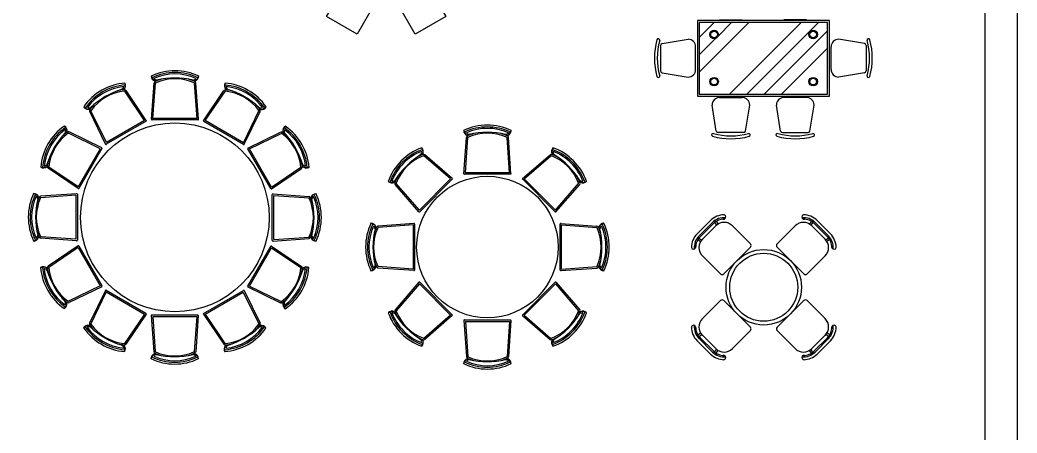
# Model space of a CAD drawing. Header units: inches. Extents: x 10.6 to 53.1, y 11.1 to 35.9.
# Drawn here: x 42.51 to 53.09, y 24.35 to 28.73 of the extents above; entities that cross this region are included whole.
import ezdxf

# ---------------------------------------------------------------- set-up
doc = ezdxf.new("R2010")
doc.units = ezdxf.units.IN
doc.header["$MEASUREMENT"] = 0
doc.layers.add('02', color=2, linetype='Continuous')
doc.layers.add('kadrbm', color=4, linetype='Continuous')

# ---------------------------------------------------------------- blocks, each defined once
blk = doc.blocks.new('kadrbm')
at = {"layer": 'kadrbm', "color": 4}
blk.add_lwpolyline([(0, 0), (0, 24.797), (21, 24.797), (21, 0), (0, 0)], close=True, dxfattribs=at)
blk.add_lwpolyline([(20.663, 0.326), (20.663, 24.46), (0.337, 24.46), (0.337, 0.326), (20.663, 0.326)], dxfattribs=at)

msp = doc.modelspace()

# ---------------------------------------------------------------- linework, layer by layer
at = {"layer": '02'}
for p, q in [((51.096, 28.72), (49.696, 28.72)), ((49.696, 28.72), (49.696, 27.92)), ((49.716, 28.173), (50.243, 28.7)), ((51.076, 28.7), (49.716, 28.7)), ((49.716, 28.7), (49.716, 27.94)), ((49.716, 28.541), (49.875, 28.7)), ((49.915, 28.556), (50.059, 28.7)), ((49.932, 28.727), (50.172, 28.727)), ((50.035, 27.94), (50.795, 28.7)), ((50.219, 27.94), (50.979, 28.7)), ((50.854, 28.727), (50.614, 28.727)), ((51.076, 27.94), (51.076, 28.7)), ((51.096, 27.92), (51.096, 28.72)), ((50.403, 27.94), (51.076, 28.613)), ((49.306, 28.458), (49.306, 28.188)), ((49.323, 28.478), (49.598, 28.523)), ((49.678, 28.203), (49.678, 28.443)), ((49.716, 28.357), (49.889, 28.53)), ((51.114, 28.203), (51.114, 28.443)), ((51.469, 28.478), (51.194, 28.523)), ((51.485, 28.458), (51.485, 28.188)), ((50.588, 27.94), (51.076, 28.429)), ((43.906, 28.133), (43.915, 28.115)), ((44.409, 28.133), (44.401, 28.115)), ((49.323, 28.168), (49.598, 28.123)), ((51.469, 28.168), (51.194, 28.123)), ((43.627, 28.059), (43.629, 28.039)), ((43.908, 27.675), (43.936, 28.059)), ((43.924, 27.685), (43.951, 28.058)), ((44.392, 27.685), (44.365, 28.058)), ((44.407, 27.675), (44.38, 28.059)), ((44.688, 28.058), (44.687, 28.038)), ((43.836, 27.662), (43.626, 27.972)), ((43.854, 27.662), (43.639, 27.98)), ((44.461, 27.66), (44.677, 27.979)), ((44.479, 27.661), (44.689, 27.971)), ((49.696, 27.92), (51.096, 27.92)), ((49.716, 27.94), (51.076, 27.94)), ((43.191, 27.807), (43.208, 27.796)), ((45.124, 27.806), (45.108, 27.795)), ((49.897, 27.551), (49.852, 27.826)), ((49.932, 27.906), (50.172, 27.906)), ((50.207, 27.551), (50.252, 27.826)), ((50.579, 27.551), (50.534, 27.826)), ((50.854, 27.906), (50.614, 27.906)), ((50.888, 27.551), (50.934, 27.826)), ((43.422, 27.412), (43.254, 27.758)), ((43.431, 27.428), (43.267, 27.765)), ((44.885, 27.427), (45.048, 27.764)), ((44.893, 27.411), (45.062, 27.757)), ((42.987, 27.604), (42.998, 27.587)), ((43.852, 27.654), (43.43, 27.41)), ((43.836, 27.662), (43.431, 27.428)), ((44.401, 27.67), (43.914, 27.67)), ((44.392, 27.685), (43.924, 27.685)), ((44.885, 27.409), (44.464, 27.653)), ((44.885, 27.427), (44.479, 27.661)), ((45.328, 27.602), (45.316, 27.585)), ((43.366, 27.364), (43.029, 27.528)), ((43.382, 27.373), (43.036, 27.541)), ((44.932, 27.371), (45.278, 27.539)), ((44.948, 27.362), (45.285, 27.526)), ((47.219, 27.557), (47.227, 27.539)), ((47.722, 27.557), (47.713, 27.539)), ((50.187, 27.534), (49.917, 27.534)), ((50.599, 27.534), (50.869, 27.534)), ((47.221, 27.099), (47.248, 27.483)), ((47.237, 27.108), (47.263, 27.482)), ((47.704, 27.108), (47.678, 27.482)), ((47.72, 27.099), (47.693, 27.483)), ((43.366, 27.364), (43.132, 26.959)), ((43.384, 27.365), (43.14, 26.943)), ((45.174, 26.941), (44.931, 27.363)), ((45.182, 26.957), (44.948, 27.362)), ((46.775, 27.373), (46.782, 27.354)), ((47.08, 27.043), (46.797, 27.289)), ((47.097, 27.048), (46.807, 27.3)), ((47.843, 27.048), (48.134, 27.3)), ((47.861, 27.043), (48.144, 27.289)), ((48.166, 27.373), (48.159, 27.354)), ((42.735, 27.168), (42.755, 27.166)), ((43.132, 26.959), (42.822, 27.169)), ((43.133, 26.941), (42.814, 27.156)), ((45.182, 26.957), (45.492, 27.167)), ((45.182, 26.939), (45.501, 27.154)), ((45.579, 27.166), (45.559, 27.164)), ((47.714, 27.093), (47.227, 27.093)), ((47.704, 27.108), (47.237, 27.108)), ((46.419, 27.017), (46.438, 27.01)), ((46.744, 26.695), (46.492, 26.986)), ((46.749, 26.713), (46.504, 26.995)), ((47.08, 27.043), (46.749, 26.713)), ((47.097, 27.04), (46.753, 26.695)), ((48.188, 26.695), (47.844, 27.04)), ((48.192, 26.713), (47.861, 27.043)), ((48.192, 26.713), (48.437, 26.995)), ((48.196, 26.695), (48.449, 26.986)), ((48.521, 27.017), (48.503, 27.01)), ((42.66, 26.889), (42.678, 26.881)), ((43.118, 26.887), (42.734, 26.86)), ((43.108, 26.871), (42.735, 26.845)), ((43.108, 26.871), (43.108, 26.404)), ((43.123, 26.881), (43.123, 26.394)), ((45.19, 26.392), (45.19, 26.879)), ((45.196, 26.885), (45.58, 26.857)), ((45.205, 26.401), (45.205, 26.869)), ((45.205, 26.869), (45.579, 26.842)), ((45.653, 26.887), (45.635, 26.878)), ((46.236, 26.574), (46.254, 26.565)), ((46.693, 26.572), (46.31, 26.544)), ((46.684, 26.556), (46.311, 26.529)), ((46.684, 26.556), (46.684, 26.088)), ((46.699, 26.565), (46.699, 26.078)), ((48.242, 26.078), (48.242, 26.565)), ((48.248, 26.572), (48.631, 26.544)), ((48.257, 26.088), (48.257, 26.556)), ((48.257, 26.556), (48.63, 26.529)), ((48.705, 26.574), (48.687, 26.565)), ((49.879, 26.583), (49.9, 26.555)), ((49.896, 26.595), (49.916, 26.566)), ((50.905, 26.595), (50.884, 26.566)), ((50.921, 26.583), (50.9, 26.555)), ((43.108, 26.404), (42.735, 26.43)), ((45.205, 26.401), (45.579, 26.428)), ((42.66, 26.386), (42.678, 26.395)), ((43.118, 26.388), (42.734, 26.415)), ((43.131, 26.334), (42.813, 26.118)), ((43.139, 26.331), (43.383, 25.91)), ((44.929, 25.908), (45.173, 26.329)), ((45.181, 26.332), (45.5, 26.116)), ((45.196, 26.386), (45.58, 26.413)), ((45.653, 26.384), (45.635, 26.392)), ((49.701, 26.401), (49.73, 26.38)), ((49.713, 26.417), (49.742, 26.396)), ((51.087, 26.417), (51.059, 26.396)), ((51.099, 26.401), (51.07, 26.38)), ((43.131, 26.316), (42.821, 26.106)), ((43.131, 26.316), (43.365, 25.911)), ((44.947, 25.908), (45.181, 26.314)), ((45.181, 26.314), (45.491, 26.104)), ((46.684, 26.088), (46.311, 26.115)), ((48.257, 26.088), (48.63, 26.115)), ((42.734, 26.107), (42.754, 26.108)), ((45.578, 26.105), (45.558, 26.106)), ((46.236, 26.07), (46.254, 26.079)), ((46.693, 26.072), (46.31, 26.1)), ((48.248, 26.072), (48.631, 26.1)), ((48.705, 26.07), (48.687, 26.079)), ((43.365, 25.911), (43.028, 25.747)), ((43.381, 25.902), (43.035, 25.733)), ((44.931, 25.9), (45.277, 25.731)), ((44.947, 25.908), (45.284, 25.745)), ((46.744, 25.949), (46.492, 25.658)), ((46.749, 25.931), (46.504, 25.648)), ((46.749, 25.931), (47.08, 25.6)), ((46.753, 25.949), (47.097, 25.604)), ((47.844, 25.604), (48.188, 25.949)), ((47.861, 25.6), (48.192, 25.931)), ((48.192, 25.931), (48.437, 25.648)), ((48.196, 25.949), (48.449, 25.658)), ((43.42, 25.862), (43.252, 25.516)), ((43.429, 25.846), (43.265, 25.509)), ((43.428, 25.864), (43.85, 25.62)), ((43.429, 25.846), (43.834, 25.612)), ((44.462, 25.619), (44.883, 25.862)), ((44.477, 25.611), (44.882, 25.845)), ((44.882, 25.845), (45.046, 25.508)), ((44.891, 25.861), (45.06, 25.515)), ((42.986, 25.671), (42.997, 25.688)), ((43.834, 25.612), (43.624, 25.302)), ((43.852, 25.612), (43.637, 25.293)), ((43.906, 25.597), (43.933, 25.213)), ((43.912, 25.603), (44.399, 25.603)), ((43.922, 25.588), (44.389, 25.588)), ((43.922, 25.588), (43.948, 25.214)), ((44.389, 25.588), (44.363, 25.214)), ((44.405, 25.597), (44.378, 25.213)), ((44.459, 25.611), (44.675, 25.292)), ((44.477, 25.611), (44.687, 25.301)), ((45.327, 25.669), (45.315, 25.685)), ((46.419, 25.627), (46.438, 25.633)), ((47.08, 25.6), (46.797, 25.355)), ((47.097, 25.596), (46.807, 25.344)), ((47.843, 25.596), (48.134, 25.344)), ((47.861, 25.6), (48.144, 25.355)), ((48.521, 25.627), (48.503, 25.633)), ((43.189, 25.466), (43.206, 25.478)), ((45.122, 25.465), (45.105, 25.477)), ((47.221, 25.545), (47.248, 25.161)), ((47.227, 25.55), (47.714, 25.55)), ((47.237, 25.535), (47.704, 25.535)), ((47.237, 25.535), (47.263, 25.162)), ((47.704, 25.535), (47.678, 25.162)), ((47.72, 25.545), (47.693, 25.161)), ((49.701, 25.392), (49.73, 25.412)), ((49.713, 25.375), (49.742, 25.396)), ((51.087, 25.375), (51.059, 25.396)), ((51.099, 25.392), (51.07, 25.412)), ((46.775, 25.271), (46.782, 25.29)), ((48.166, 25.271), (48.159, 25.29)), ((43.625, 25.215), (43.627, 25.235)), ((44.686, 25.214), (44.685, 25.234)), ((49.879, 25.209), (49.9, 25.238)), ((49.896, 25.197), (49.916, 25.226)), ((50.905, 25.197), (50.884, 25.226)), ((50.921, 25.209), (50.9, 25.238)), ((43.904, 25.14), (43.912, 25.158)), ((44.407, 25.14), (44.398, 25.158)), ((47.219, 25.087), (47.227, 25.105)), ((47.722, 25.087), (47.713, 25.105))]:
    msp.add_line(p, q, dxfattribs=at)
for points in [[(45.954, 29.09), (46.278, 28.902), (46.091, 28.577), (45.766, 28.765)], [(46.516, 28.902), (46.841, 29.09), (47.028, 28.765), (46.704, 28.577)]]:
    msp.add_lwpolyline(points, close=True, dxfattribs=at)
for points in [[(49.693, 26.462), (49.835, 26.603)], [(49.714, 26.441), (49.856, 26.582)], [(49.725, 26.43), (49.866, 26.571)], [(49.75, 26.405), (49.891, 26.547)], [(50.068, 26.547), (50.259, 26.356)], [(50.542, 26.356), (50.733, 26.547)], [(50.909, 26.547), (51.051, 26.405)], [(50.934, 26.571), (51.076, 26.43)], [(50.945, 26.582), (51.086, 26.441)], [(50.966, 26.603), (51.107, 26.462)], [(49.941, 26.038), (49.75, 26.228)], [(50.259, 26.32), (49.976, 26.038)], [(50.825, 26.038), (50.542, 26.32)], [(51.051, 26.228), (50.86, 26.038)], [(49.75, 25.564), (49.941, 25.755)], [(49.976, 25.755), (50.259, 25.472)], [(50.542, 25.472), (50.825, 25.755)], [(50.86, 25.755), (51.051, 25.564)], [(49.891, 25.246), (49.75, 25.387)], [(50.259, 25.437), (50.068, 25.246)], [(50.733, 25.246), (50.542, 25.437)], [(51.051, 25.387), (50.909, 25.246)], [(49.835, 25.189), (49.693, 25.33)], [(49.856, 25.21), (49.714, 25.352)], [(49.866, 25.221), (49.725, 25.362)], [(51.076, 25.362), (50.934, 25.221)], [(51.086, 25.352), (50.945, 25.21)], [(51.107, 25.33), (50.966, 25.189)]]:
    msp.add_lwpolyline(points, dxfattribs=at)
for centre, radius in [((49.873, 28.573), 0.0454), ((49.873, 28.573), 0.0354), ((50.923, 28.573), 0.0454), ((50.923, 28.573), 0.0354), ((49.873, 28.074), 0.0454), ((50.923, 28.074), 0.0454), ((49.873, 28.074), 0.0354), ((50.923, 28.074), 0.0354), ((44.157, 26.636), 1), ((47.47, 26.322), 0.75), ((50.4, 25.896), 0.4), ((50.4, 25.896), 0.36)]:
    msp.add_circle(centre, radius, dxfattribs=at)
for centre, radius, start, end in [((49.965, 28.323), 0.724, 164.4701, 195.577), ((49.282, 28.513), 0.015, 345.7158, 164.5099), ((49.965, 28.323), 0.694, 164.4325, 195.5675), ((49.326, 28.458), 0.02, 99.3283, 180), ((49.598, 28.443), 0.08, 0, 90), ((51.194, 28.443), 0.08, 90, 180), ((51.465, 28.458), 0.02, 0, 80.6717), ((51.51, 28.513), 0.015, 15.4901, 194.2842), ((50.827, 28.323), 0.694, 344.4325, 15.5675), ((50.827, 28.323), 0.724, 344.423, 15.5299), ((44.158, 27.604), 0.586, 64.5634, 115.4366), ((43.964, 28.135), 0.0573, 181.6761, 250.1492), ((44.158, 27.604), 0.566, 64.5634, 115.4366), ((44.158, 27.604), 0.551, 66.1614, 113.8386), ((44.352, 28.135), 0.0573, 289.8508, 358.3239), ((49.282, 28.133), 0.015, 195.4901, 14.2842), ((49.326, 28.188), 0.02, 180, 260.6717), ((49.598, 28.203), 0.08, 270, 0), ((51.194, 28.203), 0.08, 180, 270), ((51.465, 28.188), 0.02, 279.3283, 0), ((51.51, 28.133), 0.015, 165.7158, 344.5099), ((43.674, 27.475), 0.586, 94.5634, 145.4366), ((43.674, 27.475), 0.566, 94.5634, 145.4366), ((43.674, 27.475), 0.551, 96.1614, 143.8386), ((43.568, 28.027), 0.0464, 311.4275, 354.2575), ((43.577, 28.032), 0.0573, 319.8508, 28.3239), ((43.568, 28.027), 0.0614, 328.437, 11.02), ((43.973, 28.135), 0.0614, 198.98, 241.563), ((43.973, 28.135), 0.0464, 215.7425, 258.5725), ((43.959, 28.054), 0.0236, 117.5681, 167.6172), ((44.158, 27.604), 0.523, 111.797, 114.1846), ((44.158, 27.604), 0.516, 105.9932, 114.0456), ((43.959, 28.054), 0.0086, 117.5681, 167.6172), ((44.158, 27.604), 0.501, 65.9544, 114.0456), ((44.158, 27.255), 0.857, 76.9047, 103.0953), ((44.158, 27.604), 0.516, 65.9544, 74.0068), ((44.343, 28.135), 0.0464, 281.4275, 324.2575), ((44.158, 27.604), 0.523, 65.8154, 68.203), ((44.357, 28.054), 0.0086, 12.3828, 62.4319), ((44.357, 28.054), 0.0236, 12.3828, 62.4319), ((44.343, 28.135), 0.0614, 298.437, 341.02), ((44.739, 28.031), 0.0573, 151.6761, 220.1492), ((44.747, 28.026), 0.0614, 168.98, 211.563), ((44.642, 27.474), 0.566, 34.5634, 85.4366), ((44.642, 27.474), 0.586, 34.5634, 85.4366), ((44.642, 27.474), 0.551, 36.1614, 83.8386), ((44.747, 28.026), 0.0464, 185.7425, 228.5725), ((43.848, 27.173), 0.857, 106.9047, 133.0953), ((43.674, 27.475), 0.501, 95.9544, 144.0456), ((43.674, 27.475), 0.516, 95.9544, 104.0068), ((43.674, 27.475), 0.523, 95.8154, 98.203), ((43.621, 27.965), 0.0236, 42.3828, 92.4319), ((43.621, 27.965), 0.0086, 42.3828, 92.4319), ((44.694, 27.963), 0.0236, 87.5681, 137.6172), ((44.694, 27.963), 0.0086, 87.5681, 137.6172), ((44.642, 27.474), 0.501, 35.9544, 84.0456), ((44.642, 27.474), 0.523, 81.797, 84.1846), ((44.642, 27.474), 0.516, 75.9932, 84.0456), ((44.467, 27.172), 0.857, 46.9047, 73.0953), ((43.24, 27.838), 0.0573, 211.6761, 280.1492), ((43.674, 27.475), 0.516, 135.9932, 144.0456), ((44.642, 27.474), 0.516, 35.9544, 44.0068), ((45.075, 27.836), 0.0573, 259.8508, 328.3239), ((49.932, 27.826), 0.08, 90, 180), ((50.172, 27.826), 0.08, 0, 90), ((50.614, 27.826), 0.08, 90, 180), ((50.854, 27.826), 0.08, 0, 90), ((43.248, 27.842), 0.0614, 228.98, 271.563), ((43.248, 27.842), 0.0464, 245.7425, 288.5725), ((43.674, 27.475), 0.523, 141.797, 144.1846), ((43.276, 27.765), 0.0236, 147.5681, 197.6172), ((43.276, 27.765), 0.0086, 147.5681, 197.6172), ((45.039, 27.764), 0.0086, 342.3828, 32.4319), ((45.067, 27.841), 0.0464, 251.4275, 294.2575), ((44.642, 27.474), 0.523, 35.8154, 38.203), ((45.039, 27.764), 0.0236, 342.3828, 32.4319), ((45.067, 27.841), 0.0614, 268.437, 311.02), ((43.319, 27.121), 0.586, 124.5634, 175.4366), ((42.957, 27.555), 0.0573, 349.8508, 58.3239), ((43.848, 27.659), 0.00664, 296.3405, 47.7472), ((43.915, 27.677), 0.00664, 162.2528, 273.6595), ((44.401, 27.677), 0.00664, 266.3405, 17.7472), ((44.467, 27.658), 0.00664, 132.2528, 243.6595), ((45.358, 27.553), 0.0573, 121.6761, 190.1492), ((44.995, 27.119), 0.586, 4.5634, 55.4366), ((47.47, 27.028), 0.586, 64.5634, 115.4366), ((47.47, 27.028), 0.566, 64.5634, 115.4366), ((43.319, 27.121), 0.566, 124.5634, 175.4366), ((43.319, 27.121), 0.551, 126.1614, 173.8386), ((43.621, 26.947), 0.857, 136.9047, 163.0953), ((43.319, 27.121), 0.501, 125.9544, 174.0456), ((43.319, 27.121), 0.516, 125.9544, 134.0068), ((42.952, 27.547), 0.0464, 341.4275, 24.2575), ((43.319, 27.121), 0.523, 125.8154, 128.203), ((42.952, 27.547), 0.0614, 358.437, 41.02), ((43.029, 27.519), 0.0236, 72.3828, 122.4319), ((43.029, 27.519), 0.0086, 72.3828, 122.4319), ((45.286, 27.517), 0.0236, 57.5681, 107.6172), ((45.286, 27.517), 0.0086, 57.5681, 107.6172), ((44.995, 27.119), 0.501, 5.9544, 54.0456), ((44.995, 27.119), 0.516, 45.9932, 54.0456), ((45.363, 27.545), 0.0614, 138.98, 181.563), ((44.995, 27.119), 0.523, 51.797, 54.1846), ((44.995, 27.119), 0.566, 4.5634, 55.4366), ((45.363, 27.545), 0.0464, 155.7425, 198.5725), ((44.693, 26.945), 0.857, 16.9047, 43.0953), ((44.995, 27.119), 0.551, 6.1614, 53.8386), ((47.276, 27.558), 0.0573, 181.6761, 250.1492), ((47.286, 27.559), 0.0614, 198.98, 241.563), ((47.47, 27.028), 0.551, 66.1614, 113.8386), ((47.286, 27.559), 0.0464, 215.7425, 258.5725), ((47.271, 27.478), 0.0236, 117.5681, 167.6172), ((47.47, 27.028), 0.523, 111.797, 114.1846), ((47.47, 27.028), 0.516, 105.9932, 114.0456), ((47.271, 27.478), 0.0086, 117.5681, 167.6172), ((47.47, 27.028), 0.501, 65.9544, 114.0456), ((47.47, 26.679), 0.857, 76.9047, 103.0953), ((47.47, 27.028), 0.516, 65.9544, 74.0068), ((47.655, 27.559), 0.0464, 281.4275, 324.2575), ((47.47, 27.028), 0.523, 65.8154, 68.203), ((47.67, 27.478), 0.0086, 12.3828, 62.4319), ((47.67, 27.478), 0.0236, 12.3828, 62.4319), ((47.665, 27.558), 0.0573, 289.8508, 358.3239), ((47.655, 27.559), 0.0614, 298.437, 341.02), ((49.862, 27.51), 0.015, 75.7158, 254.5099), ((50.052, 28.193), 0.724, 254.423, 285.5299), ((50.052, 28.193), 0.694, 254.4325, 285.5675), ((49.917, 27.554), 0.02, 189.3283, 270), ((50.187, 27.554), 0.02, 270, 350.6717), ((50.242, 27.51), 0.015, 285.4901, 104.2842), ((50.544, 27.51), 0.015, 75.7158, 254.5099), ((50.734, 28.193), 0.724, 254.4701, 285.577), ((50.734, 28.193), 0.694, 254.4325, 285.5675), ((50.599, 27.554), 0.02, 189.3283, 270), ((50.869, 27.554), 0.02, 270, 350.6717), ((50.924, 27.51), 0.015, 285.4901, 104.2842), ((43.427, 27.416), 0.00664, 192.2528, 303.6595), ((44.888, 27.415), 0.00664, 236.3405, 347.7472), ((43.378, 27.368), 0.00664, 326.3405, 77.7472), ((44.937, 27.366), 0.00664, 102.2528, 213.6595), ((46.971, 26.821), 0.586, 109.5634, 160.4366), ((46.971, 26.821), 0.566, 109.5634, 160.4366), ((46.971, 26.821), 0.551, 111.1614, 158.8386), ((47.218, 26.574), 0.857, 121.9047, 148.0953), ((46.971, 26.821), 0.501, 110.9544, 159.0456), ((46.971, 26.821), 0.516, 110.9544, 119.0068), ((46.727, 27.327), 0.0464, 326.4275, 9.2575), ((46.971, 26.821), 0.523, 110.8154, 113.203), ((46.734, 27.334), 0.0573, 334.8508, 43.3239), ((46.727, 27.327), 0.0614, 343.437, 26.02), ((46.794, 27.28), 0.0236, 57.3828, 107.4319), ((46.794, 27.28), 0.0086, 57.3828, 107.4319), ((48.147, 27.28), 0.0236, 72.5681, 122.6172), ((48.147, 27.28), 0.0086, 72.5681, 122.6172), ((47.969, 26.821), 0.501, 20.9544, 69.0456), ((48.207, 27.334), 0.0573, 136.6761, 205.1492), ((48.214, 27.327), 0.0614, 153.98, 196.563), ((47.969, 26.821), 0.516, 60.9932, 69.0456), ((47.969, 26.821), 0.523, 66.797, 69.1846), ((47.969, 26.821), 0.566, 19.5634, 70.4366), ((47.969, 26.821), 0.586, 19.5634, 70.4366), ((47.969, 26.821), 0.551, 21.1614, 68.8386), ((48.214, 27.327), 0.0464, 170.7425, 213.5725), ((47.723, 26.574), 0.857, 31.9047, 58.0953), ((42.762, 27.218), 0.0573, 241.6761, 310.1492), ((42.767, 27.227), 0.0614, 258.98, 301.563), ((42.767, 27.227), 0.0464, 275.7425, 318.5725), ((43.319, 27.121), 0.523, 171.797, 174.1846), ((43.319, 27.121), 0.516, 165.9932, 174.0456), ((42.83, 27.174), 0.0236, 177.5681, 227.6172), ((42.83, 27.174), 0.0086, 177.5681, 227.6172), ((45.485, 27.172), 0.0086, 312.3828, 2.4319), ((44.995, 27.119), 0.516, 5.9544, 14.0068), ((45.485, 27.172), 0.0236, 312.3828, 2.4319), ((45.548, 27.225), 0.0464, 221.4275, 264.2575), ((44.995, 27.119), 0.523, 5.8154, 8.203), ((45.552, 27.216), 0.0573, 229.8508, 298.3239), ((45.548, 27.225), 0.0614, 238.437, 281.02), ((46.971, 26.821), 0.516, 150.9932, 159.0456), ((47.227, 27.1), 0.00664, 162.2528, 273.6595), ((47.714, 27.1), 0.00664, 266.3405, 17.7472), ((47.969, 26.821), 0.516, 20.9544, 29.0068), ((46.459, 27.059), 0.0573, 226.6761, 295.1492), ((46.465, 27.066), 0.0614, 243.98, 286.563), ((46.465, 27.066), 0.0464, 260.7425, 303.5725), ((46.971, 26.821), 0.523, 156.797, 159.1846), ((46.512, 26.998), 0.0236, 162.5681, 212.6172), ((46.512, 26.998), 0.0086, 162.5681, 212.6172), ((47.092, 27.044), 0.00664, 311.3405, 62.7472), ((47.849, 27.044), 0.00664, 117.2528, 228.6595), ((48.429, 26.998), 0.0086, 327.3828, 17.4319), ((48.429, 26.998), 0.0236, 327.3828, 17.4319), ((47.969, 26.821), 0.523, 20.8154, 23.203), ((48.476, 27.066), 0.0464, 236.4275, 279.2575), ((48.482, 27.059), 0.0573, 244.8508, 313.3239), ((48.476, 27.066), 0.0614, 253.437, 296.02), ((43.189, 26.638), 0.586, 154.5634, 205.4366), ((43.189, 26.638), 0.566, 154.5634, 205.4366), ((43.189, 26.638), 0.551, 156.1614, 203.8386), ((42.658, 26.832), 0.0573, 19.8508, 88.3239), ((42.658, 26.822), 0.0614, 28.437, 71.02), ((42.658, 26.822), 0.0464, 11.4275, 54.2575), ((43.189, 26.638), 0.523, 155.8154, 158.203), ((42.739, 26.837), 0.0236, 102.3828, 152.4319), ((43.116, 26.881), 0.00664, 356.3405, 107.7472), ((43.135, 26.947), 0.00664, 222.2528, 333.6595), ((45.18, 26.945), 0.00664, 206.3405, 317.7472), ((45.197, 26.878), 0.00664, 72.2528, 183.6595), ((45.575, 26.834), 0.0236, 27.5681, 77.6172), ((45.655, 26.829), 0.0573, 91.6761, 160.1492), ((45.655, 26.82), 0.0614, 108.98, 151.563), ((45.655, 26.82), 0.0464, 125.7425, 168.5725), ((45.124, 26.635), 0.551, 336.1614, 23.8386), ((45.124, 26.635), 0.566, 334.5634, 25.4366), ((45.124, 26.635), 0.586, 334.5634, 25.4366), ((43.538, 26.638), 0.857, 166.9047, 193.0953), ((43.189, 26.638), 0.501, 155.9544, 204.0456), ((43.189, 26.638), 0.516, 155.9544, 164.0068), ((42.739, 26.837), 0.0086, 102.3828, 152.4319), ((45.575, 26.834), 0.0086, 27.5681, 77.6172), ((45.124, 26.635), 0.501, 335.9544, 24.0456), ((45.124, 26.635), 0.516, 15.9932, 24.0456), ((45.124, 26.635), 0.523, 21.797, 24.1846), ((44.775, 26.635), 0.857, 346.9047, 13.0953), ((46.748, 26.7), 0.00664, 207.2528, 318.6595), ((48.193, 26.7), 0.00664, 221.3405, 332.7472), ((49.98, 26.458), 0.205, 90.0049, 135), ((49.974, 26.641), 0.0235, 255.5432, 108.1482), ((50.827, 26.641), 0.0235, 71.8518, 284.4568), ((50.821, 26.458), 0.205, 45, 89.9951), ((46.765, 26.322), 0.586, 154.5634, 205.4366), ((46.765, 26.322), 0.566, 154.5634, 205.4366), ((46.765, 26.322), 0.551, 156.1614, 203.8386), ((46.234, 26.516), 0.0573, 19.8508, 88.3239), ((46.234, 26.507), 0.0614, 28.437, 71.02), ((46.234, 26.507), 0.0464, 11.4275, 54.2575), ((46.765, 26.322), 0.523, 155.8154, 158.203), ((46.315, 26.521), 0.0236, 102.3828, 152.4319), ((46.692, 26.565), 0.00664, 356.3405, 107.7472), ((48.249, 26.565), 0.00664, 72.2528, 183.6595), ((48.626, 26.521), 0.0236, 27.5681, 77.6172), ((48.707, 26.516), 0.0573, 91.6761, 160.1492), ((48.707, 26.507), 0.0614, 108.98, 151.563), ((48.176, 26.322), 0.523, 21.797, 24.1846), ((48.707, 26.507), 0.0464, 125.7425, 168.5725), ((48.176, 26.322), 0.551, 336.1614, 23.8386), ((48.176, 26.322), 0.566, 334.5634, 25.4366), ((48.176, 26.322), 0.586, 334.5634, 25.4366), ((49.98, 26.458), 0.175, 84.6997, 135), ((49.98, 26.458), 0.16, 89.487, 135), ((49.98, 26.458), 0.125, 45, 135), ((50.821, 26.458), 0.125, 45, 135), ((50.821, 26.458), 0.175, 45, 95.3003), ((50.821, 26.458), 0.16, 45, 90.513), ((42.658, 26.453), 0.0464, 305.7425, 348.5725), ((43.189, 26.638), 0.516, 195.9932, 204.0456), ((43.189, 26.638), 0.523, 201.797, 204.1846), ((42.739, 26.438), 0.0086, 207.5681, 257.6172), ((45.575, 26.436), 0.0086, 282.3828, 332.4319), ((45.124, 26.635), 0.516, 335.9544, 344.0068), ((45.124, 26.635), 0.523, 335.8154, 338.203), ((45.655, 26.45), 0.0464, 191.4275, 234.2575), ((47.114, 26.322), 0.857, 166.9047, 193.0953), ((46.765, 26.322), 0.501, 155.9544, 204.0456), ((46.765, 26.322), 0.516, 155.9544, 164.0068), ((46.315, 26.521), 0.0086, 102.3828, 152.4319), ((48.626, 26.521), 0.0086, 27.5681, 77.6172), ((48.176, 26.322), 0.501, 335.9544, 24.0456), ((48.176, 26.322), 0.516, 15.9932, 24.0456), ((47.827, 26.322), 0.857, 346.9047, 13.0953), ((49.838, 26.317), 0.205, 135, 179.9951), ((49.838, 26.317), 0.175, 135, 185.3003), ((49.838, 26.317), 0.16, 135, 180.513), ((50.962, 26.317), 0.16, 359.487, 45), ((50.962, 26.317), 0.175, 354.6997, 45), ((50.962, 26.317), 0.205, 0.0049, 45), ((42.658, 26.443), 0.0573, 271.6761, 340.1492), ((42.658, 26.453), 0.0614, 288.98, 331.563), ((42.739, 26.438), 0.0236, 207.5681, 257.6172), ((43.116, 26.394), 0.00664, 252.2528, 3.6595), ((43.134, 26.328), 0.00664, 26.3405, 137.7472), ((45.178, 26.326), 0.00664, 42.2528, 153.6595), ((45.197, 26.392), 0.00664, 176.3405, 287.7472), ((45.575, 26.436), 0.0236, 282.3828, 332.4319), ((45.655, 26.441), 0.0573, 199.8508, 268.3239), ((45.655, 26.45), 0.0614, 208.437, 251.02), ((49.656, 26.323), 0.0235, 161.8518, 14.4568), ((49.838, 26.317), 0.125, 135, 225), ((50.241, 26.338), 0.025, 315, 45), ((50.559, 26.338), 0.025, 135, 225), ((50.962, 26.317), 0.125, 315, 45), ((51.145, 26.323), 0.0235, 165.5432, 18.1482), ((42.761, 26.056), 0.0573, 49.8508, 118.3239), ((42.828, 26.101), 0.0236, 132.3828, 182.4319), ((45.484, 26.099), 0.0236, 357.5681, 47.6172), ((45.551, 26.054), 0.0573, 61.6761, 130.1492), ((46.234, 26.137), 0.0464, 305.7425, 348.5725), ((46.765, 26.322), 0.516, 195.9932, 204.0456), ((46.765, 26.322), 0.523, 201.797, 204.1846), ((46.315, 26.123), 0.0236, 207.5681, 257.6172), ((46.315, 26.123), 0.0086, 207.5681, 257.6172), ((48.626, 26.123), 0.0086, 282.3828, 332.4319), ((48.626, 26.123), 0.0236, 282.3828, 332.4319), ((48.176, 26.322), 0.516, 335.9544, 344.0068), ((48.176, 26.322), 0.523, 335.8154, 338.203), ((48.707, 26.137), 0.0464, 191.4275, 234.2575), ((43.318, 26.153), 0.586, 184.5634, 235.4366), ((42.766, 26.048), 0.0614, 58.437, 101.02), ((43.318, 26.153), 0.566, 184.5634, 235.4366), ((42.766, 26.048), 0.0464, 41.4275, 84.2575), ((43.318, 26.153), 0.551, 186.1614, 233.8386), ((43.318, 26.153), 0.523, 185.8154, 188.203), ((43.62, 26.328), 0.857, 196.9047, 223.0953), ((43.318, 26.153), 0.516, 185.9544, 194.0068), ((42.828, 26.101), 0.0086, 132.3828, 182.4319), ((43.318, 26.153), 0.501, 185.9544, 234.0456), ((44.994, 26.151), 0.501, 305.9544, 354.0456), ((44.994, 26.151), 0.566, 304.5634, 355.4366), ((44.692, 26.326), 0.857, 316.9047, 343.0953), ((44.994, 26.151), 0.551, 306.1614, 353.8386), ((44.994, 26.151), 0.586, 304.5634, 355.4366), ((45.484, 26.099), 0.0086, 357.5681, 47.6172), ((44.994, 26.151), 0.516, 345.9932, 354.0456), ((44.994, 26.151), 0.523, 351.797, 354.1846), ((45.546, 26.046), 0.0464, 95.7425, 138.5725), ((45.546, 26.046), 0.0614, 78.98, 121.563), ((46.234, 26.128), 0.0573, 271.6761, 340.1492), ((46.234, 26.137), 0.0614, 288.98, 331.563), ((46.692, 26.079), 0.00664, 252.2528, 3.6595), ((48.249, 26.079), 0.00664, 176.3405, 287.7472), ((48.707, 26.128), 0.0573, 199.8508, 268.3239), ((48.707, 26.137), 0.0614, 208.437, 251.02), ((49.958, 26.055), 0.025, 225, 315), ((50.842, 26.055), 0.025, 225, 315), ((43.377, 25.907), 0.00664, 282.2528, 33.6595), ((44.935, 25.905), 0.00664, 146.3405, 257.7472), ((46.748, 25.944), 0.00664, 41.3405, 152.7472), ((48.193, 25.944), 0.00664, 27.2528, 138.6595), ((43.425, 25.858), 0.00664, 56.3405, 167.7472), ((44.886, 25.856), 0.00664, 12.2528, 123.6595), ((43.318, 26.153), 0.516, 225.9932, 234.0456), ((42.955, 25.72), 0.0573, 301.6761, 10.1492), ((42.951, 25.728), 0.0464, 335.7425, 18.5725), ((43.318, 26.153), 0.523, 231.797, 234.1846), ((42.951, 25.728), 0.0614, 318.98, 1.563), ((43.028, 25.756), 0.0236, 237.5681, 287.6172), ((43.028, 25.756), 0.0086, 237.5681, 287.6172), ((45.284, 25.754), 0.0236, 252.3828, 302.4319), ((45.284, 25.754), 0.0086, 252.3828, 302.4319), ((44.994, 26.151), 0.516, 305.9544, 314.0068), ((45.357, 25.718), 0.0573, 169.8508, 238.3239), ((44.994, 26.151), 0.523, 305.8154, 308.203), ((45.362, 25.726), 0.0614, 178.437, 221.02), ((45.362, 25.726), 0.0464, 161.4275, 204.2575), ((49.958, 25.737), 0.025, 45, 135), ((50.842, 25.737), 0.025, 45, 135), ((43.846, 25.615), 0.00664, 312.2528, 63.6595), ((43.912, 25.596), 0.00664, 86.3405, 197.7472), ((44.399, 25.596), 0.00664, 342.2528, 93.6595), ((44.465, 25.613), 0.00664, 116.3405, 227.7472), ((46.459, 25.585), 0.0573, 64.8508, 133.3239), ((46.971, 25.823), 0.586, 199.5634, 250.4366), ((46.465, 25.578), 0.0614, 73.437, 116.02), ((46.971, 25.823), 0.566, 199.5634, 250.4366), ((46.465, 25.578), 0.0464, 56.4275, 99.2575), ((46.971, 25.823), 0.551, 201.1614, 248.8386), ((46.971, 25.823), 0.523, 200.8154, 203.203), ((46.512, 25.645), 0.0236, 147.3828, 197.4319), ((46.971, 25.823), 0.516, 200.9544, 209.0068), ((47.218, 26.07), 0.857, 211.9047, 238.0953), ((46.512, 25.645), 0.0086, 147.3828, 197.4319), ((46.971, 25.823), 0.501, 200.9544, 249.0456), ((47.092, 25.6), 0.00664, 297.2528, 48.6595), ((47.849, 25.6), 0.00664, 131.3405, 242.7472), ((47.969, 25.823), 0.501, 290.9544, 339.0456), ((47.969, 25.823), 0.566, 289.5634, 340.4366), ((47.969, 25.823), 0.586, 289.5634, 340.4366), ((47.969, 25.823), 0.551, 291.1614, 338.8386), ((47.723, 26.07), 0.857, 301.9047, 328.0953), ((47.969, 25.823), 0.516, 330.9932, 339.0456), ((48.429, 25.645), 0.0086, 342.5681, 32.6172), ((48.429, 25.645), 0.0236, 342.5681, 32.6172), ((47.969, 25.823), 0.523, 336.797, 339.1846), ((48.476, 25.578), 0.0464, 80.7425, 123.5725), ((48.482, 25.585), 0.0573, 46.6761, 115.1492), ((48.476, 25.578), 0.0614, 63.98, 106.563), ((43.238, 25.436), 0.0573, 79.8508, 148.3239), ((43.246, 25.431), 0.0614, 88.437, 131.02), ((43.672, 25.799), 0.566, 214.5634, 265.4366), ((43.246, 25.431), 0.0464, 71.4275, 114.2575), ((43.672, 25.799), 0.523, 215.8154, 218.203), ((43.274, 25.509), 0.0236, 162.3828, 212.4319), ((43.672, 25.799), 0.516, 215.9544, 224.0068), ((43.274, 25.509), 0.0086, 162.3828, 212.4319), ((43.672, 25.799), 0.501, 215.9544, 264.0456), ((44.64, 25.798), 0.566, 274.5634, 325.4366), ((44.64, 25.798), 0.501, 275.9544, 324.0456), ((44.64, 25.798), 0.516, 315.9932, 324.0456), ((45.037, 25.507), 0.0086, 327.5681, 17.6172), ((44.64, 25.798), 0.523, 321.797, 324.1846), ((45.065, 25.43), 0.0464, 65.7425, 108.5725), ((45.037, 25.507), 0.0236, 327.5681, 17.6172), ((45.073, 25.435), 0.0573, 31.6761, 100.1492), ((45.065, 25.43), 0.0614, 48.98, 91.563), ((47.227, 25.544), 0.00664, 86.3405, 197.7472), ((47.714, 25.544), 0.00664, 342.2528, 93.6595), ((49.656, 25.47), 0.0235, 345.5432, 198.1482), ((49.838, 25.475), 0.175, 174.6997, 225), ((49.838, 25.475), 0.16, 179.487, 225), ((49.838, 25.475), 0.125, 135, 225), ((50.962, 25.475), 0.125, 315, 45), ((50.962, 25.475), 0.16, 315, 0.513), ((50.962, 25.475), 0.175, 315, 5.3003), ((51.145, 25.47), 0.0235, 341.8518, 194.4568), ((43.672, 25.799), 0.586, 214.5634, 265.4366), ((43.672, 25.799), 0.551, 216.1614, 263.8386), ((43.846, 26.101), 0.857, 226.9047, 253.0953), ((44.64, 25.798), 0.586, 274.5634, 325.4366), ((44.64, 25.798), 0.551, 276.1614, 323.8386), ((44.465, 26.1), 0.857, 286.9047, 313.0953), ((46.971, 25.823), 0.516, 240.9932, 249.0456), ((47.969, 25.823), 0.516, 290.9544, 299.0068), ((49.838, 25.475), 0.205, 180.0049, 225), ((50.241, 25.454), 0.025, 315, 45), ((50.559, 25.454), 0.025, 135, 225), ((50.962, 25.475), 0.205, 315, 359.9951), ((43.672, 25.799), 0.516, 255.9932, 264.0456), ((43.566, 25.247), 0.0464, 5.7425, 48.5725), ((43.672, 25.799), 0.523, 261.797, 264.1846), ((43.619, 25.309), 0.0236, 267.5681, 317.6172), ((43.575, 25.242), 0.0573, 331.6761, 40.1492), ((43.619, 25.309), 0.0086, 267.5681, 317.6172), ((43.566, 25.247), 0.0614, 348.98, 31.563), ((44.692, 25.308), 0.0236, 222.3828, 272.4319), ((44.737, 25.241), 0.0573, 139.8508, 208.3239), ((44.745, 25.245), 0.0614, 148.437, 191.02), ((44.692, 25.308), 0.0086, 222.3828, 272.4319), ((44.64, 25.798), 0.523, 275.8154, 278.203), ((44.64, 25.798), 0.516, 275.9544, 284.0068), ((44.745, 25.245), 0.0464, 131.4275, 174.2575), ((46.971, 25.823), 0.523, 246.797, 249.1846), ((46.727, 25.317), 0.0464, 350.7425, 33.5725), ((46.734, 25.31), 0.0573, 316.6761, 25.1492), ((46.727, 25.317), 0.0614, 333.98, 16.563), ((46.794, 25.364), 0.0236, 252.5681, 302.6172), ((46.794, 25.364), 0.0086, 252.5681, 302.6172), ((48.147, 25.364), 0.0236, 237.3828, 287.4319), ((48.147, 25.364), 0.0086, 237.3828, 287.4319), ((48.207, 25.31), 0.0573, 154.8508, 223.3239), ((48.214, 25.317), 0.0614, 163.437, 206.02), ((47.969, 25.823), 0.523, 290.8154, 293.203), ((48.214, 25.317), 0.0464, 146.4275, 189.2575), ((43.961, 25.138), 0.0573, 109.8508, 178.3239), ((43.971, 25.138), 0.0614, 118.437, 161.02), ((43.956, 25.218), 0.0236, 192.3828, 242.4319), ((43.971, 25.138), 0.0464, 101.4275, 144.2575), ((44.155, 25.669), 0.551, 246.1614, 293.8386), ((44.155, 25.669), 0.523, 245.8154, 248.203), ((44.155, 25.669), 0.516, 245.9544, 254.0068), ((43.956, 25.218), 0.0086, 192.3828, 242.4319), ((44.155, 25.669), 0.501, 245.9544, 294.0456), ((44.155, 26.018), 0.857, 256.9047, 283.0953), ((44.155, 25.669), 0.516, 285.9932, 294.0456), ((44.155, 25.669), 0.523, 291.797, 294.1846), ((44.34, 25.138), 0.0464, 35.7425, 78.5725), ((44.355, 25.218), 0.0086, 297.5681, 347.6172), ((44.355, 25.218), 0.0236, 297.5681, 347.6172), ((44.35, 25.138), 0.0573, 1.6761, 70.1492), ((44.34, 25.138), 0.0614, 18.98, 61.563), ((47.271, 25.166), 0.0236, 192.3828, 242.4319), ((47.271, 25.166), 0.0086, 192.3828, 242.4319), ((47.67, 25.166), 0.0086, 297.5681, 347.6172), ((47.67, 25.166), 0.0236, 297.5681, 347.6172), ((49.98, 25.334), 0.205, 225, 269.9951), ((49.98, 25.334), 0.175, 225, 275.3003), ((49.98, 25.334), 0.16, 225, 270.513), ((49.98, 25.334), 0.125, 225, 315), ((49.974, 25.152), 0.0235, 251.8518, 104.4568), ((50.821, 25.334), 0.125, 225, 315), ((50.827, 25.152), 0.0235, 75.5432, 288.1482), ((50.821, 25.334), 0.175, 264.6997, 315), ((50.821, 25.334), 0.16, 269.487, 315), ((50.821, 25.334), 0.205, 270.0049, 315), ((44.155, 25.669), 0.586, 244.5634, 295.4366), ((44.155, 25.669), 0.566, 244.5634, 295.4366), ((47.276, 25.085), 0.0573, 109.8508, 178.3239), ((47.47, 25.616), 0.586, 244.5634, 295.4366), ((47.286, 25.085), 0.0614, 118.437, 161.02), ((47.47, 25.616), 0.566, 244.5634, 295.4366), ((47.286, 25.085), 0.0464, 101.4275, 144.2575), ((47.47, 25.616), 0.551, 246.1614, 293.8386), ((47.47, 25.616), 0.523, 245.8154, 248.203), ((47.47, 25.616), 0.516, 245.9544, 254.0068), ((47.47, 25.616), 0.501, 245.9544, 294.0456), ((47.47, 25.965), 0.857, 256.9047, 283.0953), ((47.47, 25.616), 0.516, 285.9932, 294.0456), ((47.47, 25.616), 0.523, 291.797, 294.1846), ((47.655, 25.085), 0.0464, 35.7425, 78.5725), ((47.665, 25.085), 0.0573, 1.6761, 70.1492), ((47.655, 25.085), 0.0614, 18.98, 61.563)]:
    msp.add_arc(centre, radius, start, end, dxfattribs=at)

# ---------------------------------------------------------------- block references
at = {"layer": 'kadrbm'}
msp.add_blockref('kadrbm', (32.085, 11.088), dxfattribs=at)

doc.saveas('drawing.dxf')
